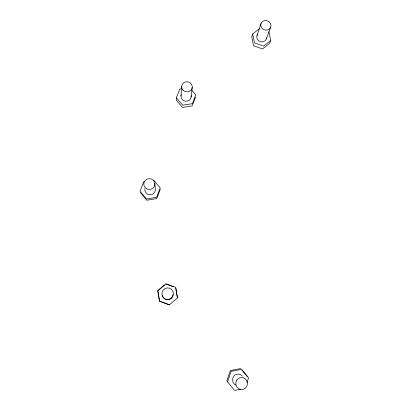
<?xml version="1.0" encoding="UTF-8"?>
<svg xmlns="http://www.w3.org/2000/svg" width="411" height="411" viewBox="0 0 411 411"><rect width="100%" height="100%" fill="white"/><g stroke="black" fill="none" stroke-linecap="round" stroke-linejoin="round"><path stroke-width="0.62" d="M181.585 88.797L179.766 89.074L176.355 97.839L176.252 100.161L182.52 107.41L192.163 105.93L195.487 97.227M181.004 95.855L181.626 86.279M191.177 96.868L192.266 87.343M259.356 28.76L252.662 33.969L251.738 36.913L253.566 45.703L262.531 48.94L269.621 43.361L270.736 40.489L268.845 31.637M247.037 382.497L248.583 377.796L241.586 369.325L231.1 371.359L227.566 381.911M257.024 35.541L260.99 23.576M266.374 38.917L270.751 27.095A5.189 4.783 18.2 0 0 264.843 20.576A5.189 4.783 18.2 0 0 262.007 28.359A5.189 4.783 18.2 0 0 270.751 27.095M160.3 189.26L156.745 198.564L146.722 200.234L140.305 192.564M164.472 285.234L157.85 290.818L159.566 301.237L169.373 304.839L177.526 297.898L175.744 287.392L165.874 283.77L157.737 290.634L159.473 301.176L169.394 304.823M270.736 40.489L263.574 46.119L254.512 42.847L252.662 33.969M240.769 389.227L234.573 390.45L226.836 380.997L230.335 370.578L240.692 368.569M144.903 181.652L143.645 181.857L139.992 191.238L146.48 198.996L156.622 197.311L160.218 187.904L153.735 180.208M165.89 284.037L173.35 286.77M191.845 90.338L195.806 94.884L192.44 103.675L182.695 105.17L176.355 97.839M241.909 370.044L247.196 376.445M175.749 288.224L177.408 297.996M154.788 183.172L155.348 188.706A5.302 5.184 -6.5 0 1 150.282 194.763A5.302 5.184 -6.5 0 1 144.842 189.081M173.067 294.733A5.538 5.451 -71.6 0 1 162.242 295.237M266.621 37.74A4.968 4.603 18.2 0 1 260.117 41.557A4.968 4.603 18.2 0 1 257.594 34.483M191.12 95.599A5.112 4.855 8.8 0 1 185.638 101.204A5.112 4.855 8.8 0 1 181.297 94.622M235.827 385.133A5.795 5.533 86.7 0 1 233.643 376.384A5.795 5.533 86.7 0 1 242.269 376.091M146.075 188.5A5.554 5.42 -5.7 0 0 154.834 184.585A5.554 5.42 -5.7 0 0 147.02 179.15A5.554 5.42 -5.7 0 0 146.075 188.5M171.295 298.119A5.811 5.718 -71.5 0 0 169.64 288.229A5.811 5.718 -71.5 0 0 161.996 294.708A5.811 5.718 -71.5 0 0 171.295 298.119M182.859 90.014A5.348 5.06 8.9 0 0 191.963 88.627A5.348 5.06 8.9 0 0 186.013 81.815A5.348 5.06 8.9 0 0 182.859 90.014M236.793 380.077A6.088 5.805 86.3 0 0 241.2 389.587A6.088 5.805 86.3 0 0 246.831 380.884A6.088 5.805 86.3 0 0 236.793 380.077"/></g></svg>
